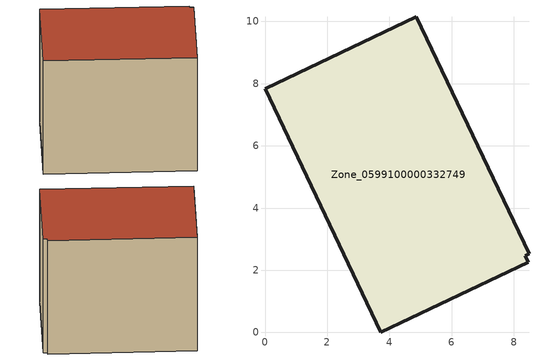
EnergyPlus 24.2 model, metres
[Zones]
Zone_0599100000332749
 floor ground (C_G): 8.49,2.53 8.36,2.47 8.46,2.26 3.72,0 0,7.84 4.86,10.16 z0.54
 wall outside (C_F): 8.49,2.53 4.86,10.16 0,7.84 3.72,0 8.46,2.26 8.36,2.47 8.49,2.53 z0.54:8.15
 roof outside (C_R): 8.36,2.47 8.49,2.53 4.86,10.16 0,7.84 3.72,0 8.46,2.26 z8.15
[BUILDING]
Pand.0599100000332749: North Axis=0; Terrain=City; Loads Convergence Tolerance Value=0.04; Temperature Convergence Tolerance Value=0.4; Solar Distribution=FullExterior; Maximum Number of Warmup Days=25; Minimum Number of Warmup Days=1
[Site:Location]
Rotterdam.The.Hague.AP_ZH_NLD Design_Conditions: Latitude=51.96; Longitude=4.45; Time Zone=1; Elevation=-4.5
[SITE:GROUNDTEMPERATURE:BUILDINGSURFACE]
18, 18, 18, 18, 18, 18, 18, 18, 18, 18, 18, 18
[MATERIAL] Thermal Absorptance=0.9; Solar Absorptance=0.7; Visible Absorptance=0.7
Name | Roughness | Thickness | Conductivity | Density | Specific Heat
G.TI.1975-1991 | MediumSmooth | 0.15 | 0.288461 | 540 | 1210
F.TI.1975-1991 | Rough | 0.3 | 0.230769 | 1920 | 840
R.TI.1975-1991 | MediumRough | 0.2 | 0.153846 | 1500 | 1000
[CONSTRUCTION]
C_G: G.TI.1975-1991
C_F: F.TI.1975-1991
C_R: R.TI.1975-1991
[ZONE]
Zone_0599100000332749: Type=1; Multiplier=1; Ceiling Height=Autocalculate; Volume=Autocalculate; Floor Area=autocalculate; Part of Total Floor Area=Yes
[ZONEINFILTRATION:DESIGNFLOWRATE]
Infil_Zone_0599100000332749: Zone or ZoneList or Space or SpaceList=Zone_0599100000332749; Schedule=AlwaysOn; Design Flow Rate Calculation Method=Flow/Area; Flow Rate per Floor Area=0.003; Constant Term Coefficient=1; Temperature Term Coefficient=0; Velocity Term Coefficient=0; Velocity Squared Term Coefficient=0
[HVACTEMPLATE:ZONE:IDEALLOADSAIRSYSTEM]
Zone_0599100000332749: Maximum Heating Supply Air Temperature=50; Minimum Cooling Supply Air Temperature=13; Maximum Heating Supply Air Humidity Ratio=0.0156; Minimum Cooling Supply Air Humidity Ratio=0.0077; Heating Limit=NoLimit; Cooling Limit=NoLimit; Dehumidification Control Type=ConstantSensibleHeatRatio; Cooling Sensible Heat Ratio=0.7; Dehumidification Setpoint=60; Humidification Control Type=None; Humidification Setpoint=30; Outdoor Air Method=None; Outdoor Air Flow Rate per Person=0.00944; Outdoor Air Flow Rate per Zone Floor Area=0; Outdoor Air Flow Rate per Zone=0; Demand Controlled Ventilation Type=None; Outdoor Air Economizer Type=NoEconomizer; Heat Recovery Type=None; Sensible Heat Recovery Effectiveness=0.7; Latent Heat Recovery Effectiveness=0.65
[ZONECONTROL:THERMOSTAT]
ThermostatControl_Zone_0599100000332749: Zone or ZoneList=Zone_0599100000332749; Control Type Schedule=DualSetpointControlType; Control 1=Thermostat_Zone_0599100000332749; Temperature Difference Between Cutout And Setpoint=0
[THERMOSTATSETPOINT:DUALSETPOINT]
Thermostat_Zone_0599100000332749: Heating Setpoint Temperature Schedule=HeatingSetpoint_Zone_0599100000332749; Cooling Setpoint Temperature Schedule=CoolingSetpoint_Zone_0599100000332749
[SCHEDULE:COMPACT]
HeatingSetpoint_Zone_0599100000332749: Through: 12/31, For: AllDays, Until: 24:00, 21
CoolingSetpoint_Zone_0599100000332749: Through: 12/31, For: AllDays, Until: 24:00, 24
DualSetpointControlType: Through: 12/31, For: AllDays, Until: 24:00, 4
AlwaysOn: Through: 12/31, For: AllDays, Until: 24:00, 1
